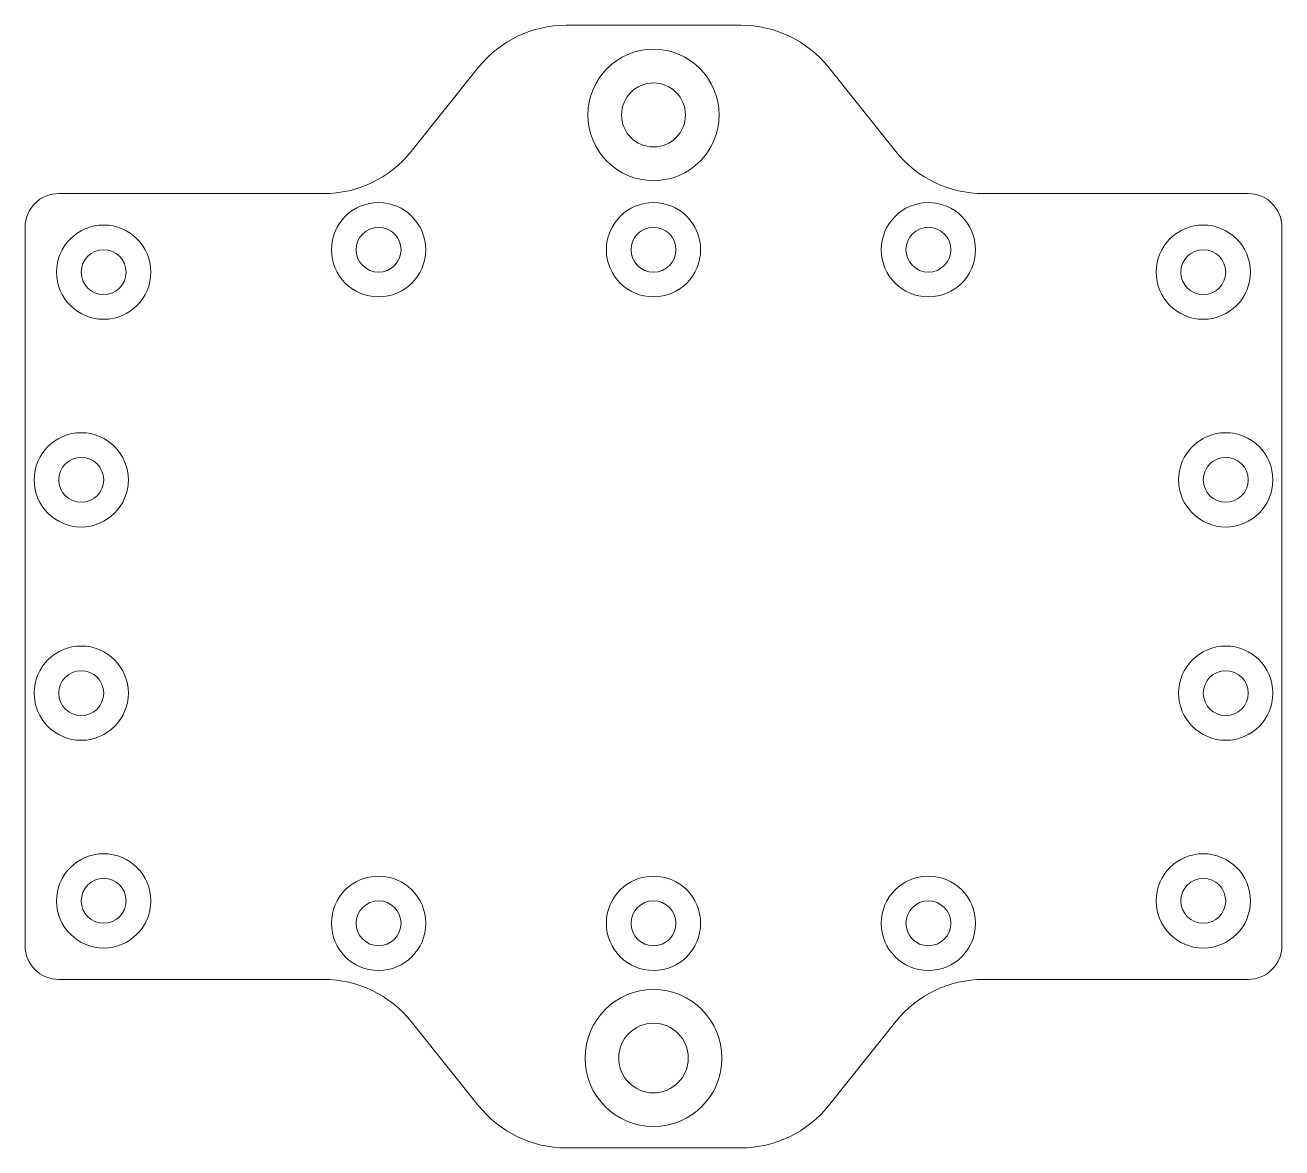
# Model space of a CAD drawing. Header units: millimetres. Extents: x -46 to 66, y -44 to 56.
import ezdxf

# ---------------------------------------------------------------- set-up
doc = ezdxf.new("R2010")
doc.units = ezdxf.units.MM

msp = doc.modelspace()

# ---------------------------------------------------------------- linework, layer by layer
at = {"color": 7, "linetype": 'Continuous', "lineweight": 15}
for p, q in [((18.17, 55.88), (2.6, 55.88)), ((-5.21, 52.13), (-11.21, 44.63)), ((25.97, 52.13), (31.97, 44.63)), ((-19.02, 40.88), (-42.62, 40.88)), ((39.78, 40.88), (63.38, 40.88)), ((-45.62, 37.88), (-45.62, -26.12)), ((66.38, -26.12), (66.38, 37.88)), ((-19.02, -29.12), (-42.62, -29.12)), ((39.78, -29.12), (63.38, -29.12)), ((-5.21, -40.37), (-11.21, -32.87)), ((25.97, -40.37), (31.97, -32.87)), ((2.6, -44.12), (18.17, -44.12))]:
    msp.add_line(p, q, dxfattribs=at)
for centre, radius in [((10.38, 47.88), 5.85), ((10.38, 47.88), 2.85), ((-14.12, 35.88), 4.2), ((10.38, 35.88), 4.2), ((34.88, 35.88), 4.2), ((-38.62, 33.88), 4.2), ((59.38, 33.88), 4.2), ((-14.12, 35.88), 2), ((10.38, 35.88), 2), ((34.88, 35.88), 2), ((-38.62, 33.88), 2), ((59.38, 33.88), 2), ((-40.62, 15.38), 4.2), ((61.38, 15.38), 4.2), ((-40.62, 15.38), 2), ((61.38, 15.38), 2), ((-40.62, -3.62), 4.2), ((61.38, -3.62), 4.2), ((-40.62, -3.62), 2), ((61.38, -3.62), 2), ((-38.62, -22.12), 4.2), ((59.38, -22.12), 4.2), ((-38.62, -22.12), 2), ((-14.12, -24.12), 4.2), ((10.38, -24.12), 4.2), ((34.88, -24.12), 4.2), ((59.38, -22.12), 2), ((-14.12, -24.12), 2), ((10.38, -24.12), 2), ((34.88, -24.12), 2), ((10.38, -36.12), 6.1), ((10.38, -36.12), 3.1)]:
    msp.add_circle(centre, radius, dxfattribs=at)
for centre, radius, start, end in [((2.6, 45.88), 10, 90, 141.3395), ((18.17, 45.88), 10, 38.6605, 90), ((-19.02, 50.88), 10, 270, 321.3395), ((39.78, 50.88), 10, 218.6605, 270), ((-42.62, 37.88), 3, 90, 180), ((63.38, 37.88), 3, 0, 90), ((-42.62, -26.12), 3, 180, 270), ((63.38, -26.12), 3, 270, 0), ((-19.02, -39.12), 10, 38.6605, 90), ((39.78, -39.12), 10, 90, 141.3395), ((2.6, -34.12), 10, 218.6605, 270), ((18.17, -34.12), 10, 270, 321.3395)]:
    msp.add_arc(centre, radius, start, end, dxfattribs=at)

doc.saveas('drawing.dxf')
